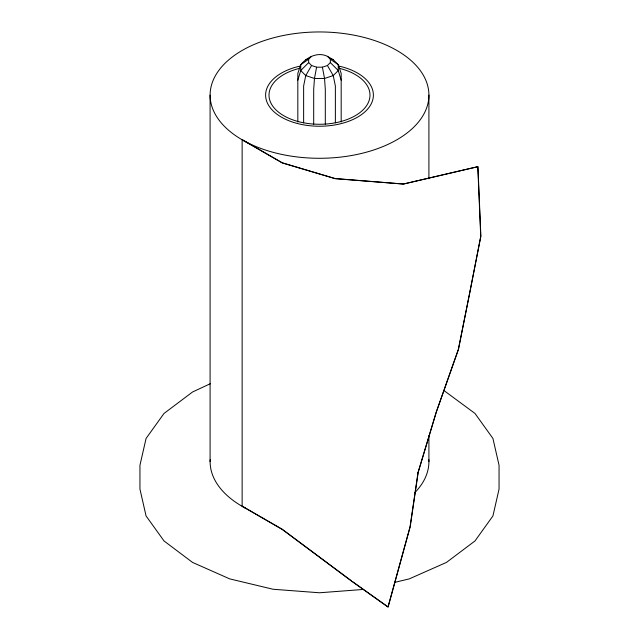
<?xml version="1.0" encoding="UTF-8"?>
<svg xmlns="http://www.w3.org/2000/svg" width="639" height="639" viewBox="0 0 639 639"><rect width="100%" height="100%" fill="white"/><g stroke="black" fill="none" stroke-linecap="round" stroke-linejoin="round"><path stroke-width="0.96" d="M297.822 122.017L297.822 73.437L300.729 64.731C306.912 57.103 317.902 51.575 327.432 56.344L330.339 59.243L330.339 62.598L327.432 65.505L322.407 67.183L316.593 67.183L314.468 78.469L313.693 89.308L313.693 124.206M297.822 80.147L300.729 70.538L300.729 64.731L308.661 59.243L311.568 56.344M308.661 59.243L308.661 62.598L311.568 65.505L305.754 75.57L303.629 85.953L303.629 122.848M308.661 62.598L300.729 70.538L305.754 75.57L314.468 78.469L324.532 78.469L333.246 75.57L338.271 70.538L338.271 64.731L333.246 59.699L327.432 56.344M210.239 383.751L192.539 391.995L164.007 413.457L146.067 438.458L139.949 465.288L139.949 489.115L146.067 515.945L164.007 540.945L192.539 562.416L229.728 578.886L273.029 589.246L319.5 592.776L363.008 589.47M305.754 59.699L308.373 58.828M394.838 582.345L409.272 578.886L446.461 562.416L474.993 540.945L492.933 515.945L499.051 489.115L499.051 465.288L492.933 438.458L474.993 413.457L444.057 390.629M330.627 58.828L333.246 59.699M311.568 65.505L316.593 67.183M242.293 139.693L282.334 162.817L335.163 178.553L403.505 183.992L477.94 166.627L480.879 236.278L458.475 349.373L436.381 411.971L418.202 472.317L410.19 526.784L388.129 606.962L352.249 581.434M242.293 506.2L282.334 529.324L351.45 580.843M330.339 59.243L338.271 64.731L341.178 73.437L341.178 122.017M330.339 62.598L338.271 70.538L341.178 80.147M327.432 65.505L333.246 75.57L335.371 85.953L335.371 122.848M322.407 67.183L324.532 78.469L325.307 89.308L325.307 124.206M428.913 95.123A109.413 63.173 0 0 1 264.794 149.822A109.413 63.173 0 0 1 264.794 40.417A109.413 63.173 0 0 1 428.913 95.123L428.913 178.776M428.913 435.734L428.913 461.63M210.087 95.123L210.087 461.63M245.4 508.125A109.485 63.205 0 0 1 242.117 506.304A109.397 63.157 0 0 1 210.175 459.697M428.865 459.697A109.397 63.157 0 0 1 414.959 492.493M338.239 65.945A53.892 31.119 0 0 1 362.664 113.75A53.892 31.119 0 0 1 276.336 113.75A53.892 31.119 0 0 1 300.761 65.945M339.293 68.301A50.497 29.154 0 0 1 359.461 112.943A50.497 29.154 0 0 1 279.539 112.943A50.497 29.154 0 0 1 299.707 68.301M418.042 472.405L410.038 526.871L387.969 607.05L352.089 581.53L282.174 529.411L242.133 506.296L242.133 139.789L282.174 162.905L335.004 178.648L403.345 184.088L477.78 166.715L480.72 236.366L469.737 293.021L458.315 349.461L436.229 412.059L418.042 472.405"/></g></svg>
